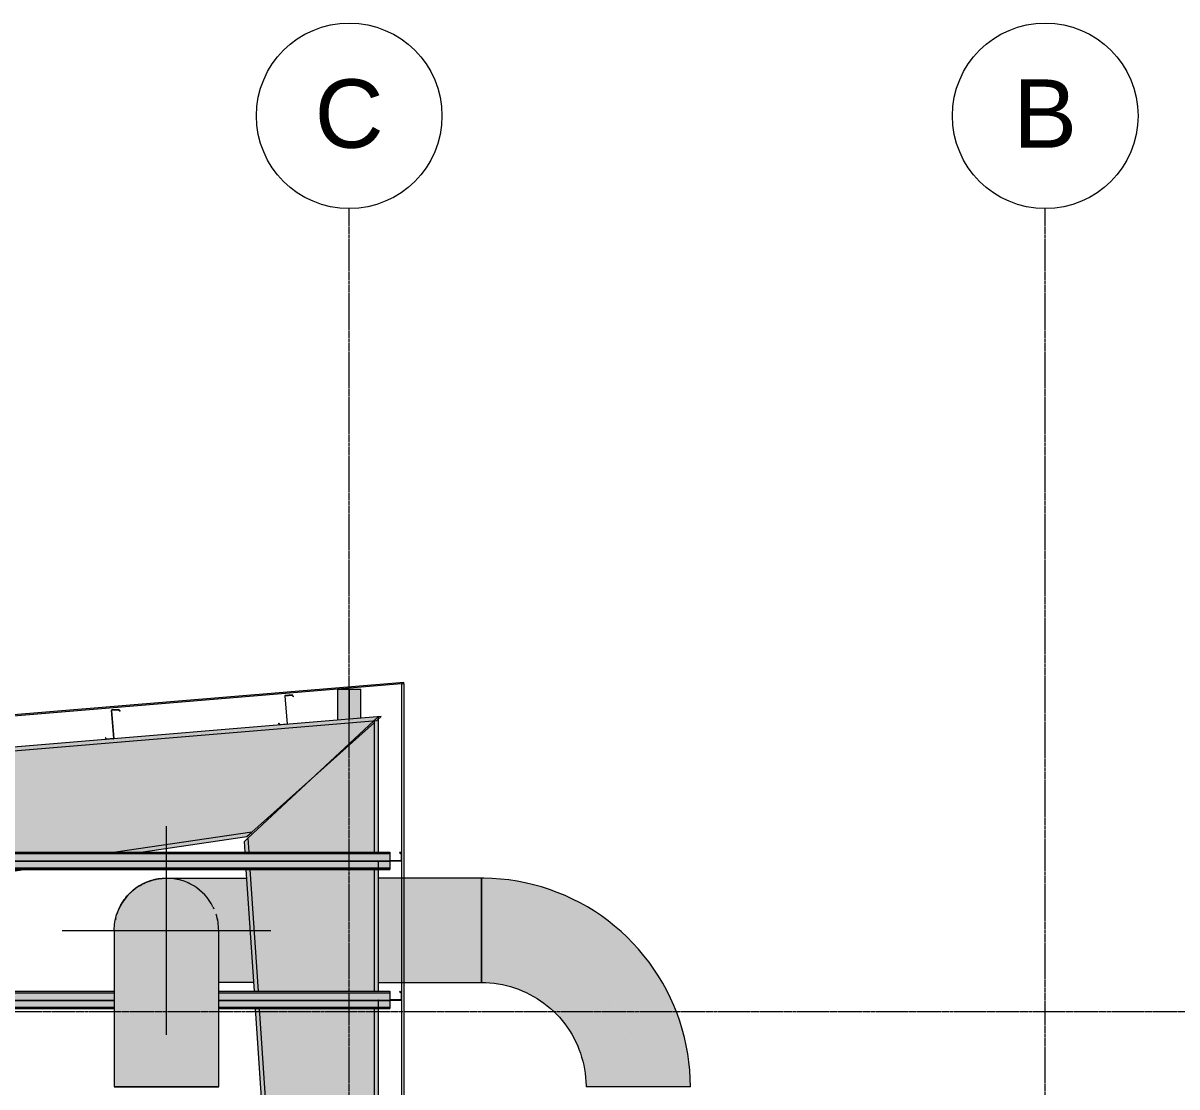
# Model space of a CAD drawing. Header units: inches. Extents: x 20426 to 36348, y -461 to 673.
# Drawn here: x 30484.5 to 30882.4, y 306 to 673 of the extents above; entities that cross this region are included whole.
import ezdxf

# ---------------------------------------------------------------- set-up
doc = ezdxf.new("R2010")
doc.units = ezdxf.units.IN
doc.header["$MEASUREMENT"] = 0
doc.linetypes.add('Grid Line 1_2_', pattern=[0.875, 0.5, -0.125, 0.125, -0.125])
doc.linetypes.add('Hidden 1_8_', pattern=[0.1875, 0.125, -0.0625])
for name, color, linetype, lineweight in [('A-FLOR-LEVL', 51, 'Continuous', 9), ('A-ROOF', 132, 'Continuous', 13), ('A-WALL', 113, 'Continuous', 13), ('M-HVAC-DUCT', 70, 'Continuous', 9), ('M-HVAC-DUCT-ANNO', 70, 'Continuous', 9), ('M-HVAC-DUCT-CNTR', 70, 'Continuous', 9), ('S-BEAM', 12, 'Continuous', 9), ('S-COLS', 52, 'Continuous', 9), ('S-GRID', 1, 'Continuous', 9), ('S-GRID-IDEN', 1, 'Continuous', 9)]:
    doc.layers.add(name, color=color, linetype=linetype, lineweight=lineweight)
doc.styles.add('Arial_1', font='arial.ttf', dxfattribs={"height": 23.60479})

# ---------------------------------------------------------------- blocks, each defined once
blk = doc.blocks.new('Girt_Z - 10_D-559340-Elevation - East')
at = {"layer": 'S-BEAM'}
h = blk.add_hatch(color=256, dxfattribs=at)
h.paths.add_polyline_path([(-21173.88, 430.85), (-21171.52, 431.04), (-21171.53, 431.15), (-21173.84, 430.96), (-21174.33, 431.46), (-21174.41, 431.38)], flags=0)
h.paths.add_polyline_path([(-21171.46, 431.24), (-21171.35, 431.25), (-21172.15, 440.84), (-21172.26, 440.83), (-21171.56, 432.37)], flags=0)
h.paths.add_polyline_path([(-21169.28, 440.62), (-21169.2, 440.7), (-21169.73, 441.23), (-21172.09, 441.03), (-21172.08, 440.92), (-21169.77, 441.11)], flags=0)
for p, q in [((-21172.26, 440.83), (-21171.46, 431.24)), ((-21171.35, 431.25), (-21172.15, 440.84)), ((-21169.73, 441.23), (-21172.09, 441.03)), ((-21172.08, 440.92), (-21169.77, 441.11)), ((-21169.77, 441.11), (-21169.28, 440.62)), ((-21169.2, 440.7), (-21169.73, 441.23)), ((-21169.28, 440.62), (-21169.2, 440.7)), ((-21174.33, 431.46), (-21174.41, 431.38)), ((-21174.41, 431.38), (-21173.88, 430.85)), ((-21173.84, 430.96), (-21174.33, 431.46)), ((-21171.53, 431.15), (-21173.84, 430.96))]:
    blk.add_line(p, q, dxfattribs=at)
for centre, radius, start, end in [((-21172.07, 440.84), 0.188, 94.7636, 184.7636), ((-21172.07, 440.84), 0.0782, 126.1788, 155.4712), ((-21172.07, 440.84), 0.0782, 155.4712, 184.7636), ((-21172.07, 440.84), 0.0782, 96.8864, 126.1788), ((-21171.54, 431.23), 0.0782, 277.806, 4.7636), ((-21171.54, 431.23), 0.188, 274.7636, 4.7636)]:
    blk.add_arc(centre, radius, start, end, dxfattribs=at)
blk = doc.blocks.new('Girt_Z - 10_D-V83-Elevation - East')
at = {"layer": 'S-BEAM'}
h = blk.add_hatch(color=256, dxfattribs=at)
h.paths.add_polyline_path([(-21233.68, 425.86), (-21231.32, 426.06), (-21231.32, 426.17), (-21233.63, 425.98), (-21234.13, 426.47), (-21234.2, 426.4)], flags=0)
h.paths.add_polyline_path([(-21231.25, 426.25), (-21231.15, 426.26), (-21231.95, 435.86), (-21232.05, 435.85), (-21231.33, 427.16)], flags=0)
h.paths.add_polyline_path([(-21229.07, 435.64), (-21229, 435.71), (-21229.52, 436.25), (-21231.88, 436.05), (-21231.88, 435.94), (-21229.57, 436.13)], flags=0)
for p, q in [((-21232.05, 435.85), (-21231.25, 426.25)), ((-21231.15, 426.26), (-21231.95, 435.86)), ((-21229.52, 436.25), (-21231.88, 436.05)), ((-21231.88, 435.94), (-21229.57, 436.13)), ((-21229.57, 436.13), (-21229.07, 435.64)), ((-21229, 435.71), (-21229.52, 436.25)), ((-21229.07, 435.64), (-21229, 435.71)), ((-21234.13, 426.47), (-21234.2, 426.4)), ((-21234.2, 426.4), (-21233.68, 425.86)), ((-21233.63, 425.98), (-21234.13, 426.47)), ((-21231.32, 426.17), (-21233.63, 425.98))]:
    blk.add_line(p, q, dxfattribs=at)
for centre, radius, start, end in [((-21231.87, 435.86), 0.187, 154.7636, 184.7636), ((-21231.87, 435.86), 0.187, 124.7636, 154.7636), ((-21231.87, 435.86), 0.187, 94.7636, 124.7636), ((-21231.87, 435.86), 0.0782, 96.8864, 184.7636), ((-21231.33, 426.25), 0.187, 274.7636, 4.7636), ((-21231.33, 426.25), 0.0782, 277.806, 4.7636)]:
    blk.add_arc(centre, radius, start, end, dxfattribs=at)
blk = doc.blocks.new('Family7 - Family7-557687-Elevation - East')
at = {"layer": 'S-BEAM'}
h = blk.add_hatch(color=256, dxfattribs=at)
h.paths.add_polyline_path([(-22358.76, 330.85), (-22332.79, 333.02), (-22347.84, 333.02), (-22360.11, 332)], flags=0)
h.paths.add_polyline_path([(-22276.27, 338.98), (-22261.22, 338.98), (-21140.54, 432.37), (-21138.99, 433.76), (-22259.23, 340.4)], flags=0)
h = blk.add_hatch(color=256, dxfattribs=at)
h.paths.add_polyline_path([(-22321.25, 299.11), (-22319.68, 299.14), (-22319.67, 299.3), (-22319.48, 299.15), (-22114.03, 303.43), (-22114.03, 333.02), (-22332.79, 333.02), (-22358.76, 330.85), (-22321.47, 299.3)], flags=0)
h.paths.add_polyline_path([(-22106.07, 303.6), (-21874.03, 308.43), (-21874.03, 333.02), (-22106.07, 333.02), (-22106.07, 311.16)], flags=0)
h.paths.add_polyline_path([(-21866.07, 308.6), (-21743, 311.18), (-21634.03, 327.29), (-21634.03, 333.02), (-21866.07, 333.02), (-21866.07, 311.16)], flags=0)
h.paths.add_polyline_path([(-21626.07, 328.47), (-21595.34, 333.02), (-21626.07, 333.02)], flags=0)
h.paths.add_polyline_path([(-21721.22, 338.98), (-21634.03, 338.98), (-21634.03, 391.25), (-21866.07, 371.91), (-21866.07, 338.98), (-21743.11, 338.98)], flags=0)
h.paths.add_polyline_path([(-22143.03, 338.98), (-22114.03, 338.98), (-22114.03, 351.25), (-22261.22, 338.98), (-22181.77, 338.98)], flags=0)
h.paths.add_polyline_path([(-21555.01, 338.98), (-21394.03, 362.79), (-21394.03, 381.02), (-21626.07, 381.02), (-21626.07, 338.98), (-21562.04, 338.98)], flags=0)
h.paths.add_polyline_path([(-21949.37, 338.98), (-21874.03, 338.98), (-21874.03, 371.25), (-22106.07, 351.91), (-22106.07, 338.98), (-22026.84, 338.98)], flags=0)
h.paths.add_polyline_path([(-21386.07, 363.97), (-21270.79, 381.02), (-21386.07, 381.02)], flags=0)
h.paths.add_polyline_path([(-21562.04, 386.98), (-21394.03, 386.98), (-21394.03, 411.25), (-21626.07, 391.91), (-21626.07, 386.98), (-21600.77, 386.98)], flags=0)
h.paths.add_polyline_path([(-21386.07, 386.98), (-21230.47, 386.98), (-21183.61, 393.91), (-21141.3, 431.69), (-21141.3, 432.31), (-21386.07, 411.91), (-21386.07, 392.4)], flags=0)
h = blk.add_hatch(color=256, dxfattribs=at)
h.paths.add_polyline_path([(-22319.8, 297.89), (-21743, 309.91), (-21586.79, 333.02), (-21595.34, 333.02), (-21743.11, 311.16), (-22321.25, 299.11)], flags=0)
h.paths.add_polyline_path([(-21555.01, 338.98), (-21546.47, 338.98), (-21262.25, 381.02), (-21270.79, 381.02), (-21505.6, 346.29)], flags=0)
h.paths.add_polyline_path([(-21230.47, 386.98), (-21221.92, 386.98), (-21185.3, 392.4), (-21183.61, 393.91), (-21213.45, 389.5)], flags=0)
for p, q in [((-21138.99, 433.76), (-22276.27, 338.98)), ((-21140.54, 432.37), (-21138.99, 433.76)), ((-22261.22, 338.98), (-21140.54, 432.37)), ((-21183.61, 393.91), (-21141.3, 431.69)), ((-21183.61, 393.91), (-21230.47, 386.98)), ((-21185.3, 392.4), (-21183.61, 393.91)), ((-21221.92, 386.98), (-21185.3, 392.4)), ((-21546.47, 338.98), (-21262.25, 381.02))]:
    blk.add_line(p, q, dxfattribs=at)
blk = doc.blocks.new('W-Wide Flange-Column - W10X33-556724-Elevation - East')
at = {"layer": 'S-COLS', "linetype": 'Hidden 1_8_'}
for p, q in [((-21150.21, 443.2), (-21150.21, 432.82)), ((-21149.9, 432.85), (-21149.9, 443.2))]:
    blk.add_line(p, q, dxfattribs=at)
blk = doc.blocks.new('Girt_Z - 8_D-V121-Elevation - East')
at = {"layer": 'S-BEAM'}
h = blk.add_hatch(color=256, dxfattribs=at)
h.paths.add_polyline_path([(-21136.05, 338.5), (-21136.05, 338.98), (-21195.05, 338.98), (-21195.05, 338.5), (-21145.66, 338.5)], flags=0)
h.paths.add_polyline_path([(-22364.05, 338.5), (-21231.05, 338.54), (-21231.05, 338.98), (-22364.05, 338.98)], flags=0)
h = blk.add_hatch(color=256, dxfattribs=at)
h.paths.add_polyline_path([(-21136.05, 336.13), (-21136.05, 338.5), (-21195.05, 338.5), (-21195.05, 336.13), (-21145.66, 336.13)], flags=0)
h.paths.add_polyline_path([(-22364.05, 336.13), (-21231.05, 336.13), (-21231.05, 338.5), (-22364.05, 338.5)], flags=0)
h = blk.add_hatch(color=256, dxfattribs=at)
h.paths.add_polyline_path([(-21145.66, 335.95), (-21136.05, 336), (-21136.05, 336.13), (-21195.05, 336.13), (-21195.05, 335.95), (-21155.35, 335.95)], flags=0)
h.paths.add_polyline_path([(-22356.06, 335.95), (-21231.05, 336), (-21231.05, 336.13), (-22364.05, 336.13), (-22364.05, 335.95)], flags=0)
h = blk.add_hatch(color=256, dxfattribs=at)
h.paths.add_polyline_path([(-21407.11, 335.87), (-21231.05, 335.93), (-21231.05, 335.95), (-22364.05, 335.92), (-22364.05, 335.87), (-21484.58, 335.87)], flags=0)
h.paths.add_polyline_path([(-21136.05, 335.87), (-21136.05, 335.95), (-21195.05, 335.92), (-21195.05, 335.87), (-21139.94, 335.87)], flags=0)
h = blk.add_hatch(color=256, dxfattribs=at)
h.paths.add_polyline_path([(-21139.48, 333.55), (-21136.05, 333.55), (-21136.05, 335.87), (-21139.94, 335.87), (-21139.94, 333.55)], flags=0)
h.paths.add_polyline_path([(-22364.05, 333.55), (-21231.05, 333.55), (-21231.05, 335.87), (-22364.05, 335.87)], flags=0)
h.paths.add_polyline_path([(-21145.66, 333.55), (-21140.05, 333.55), (-21140.05, 335.87), (-21140.05, 335.87), (-21195.05, 335.87), (-21195.03, 333.55), (-21155.35, 333.55)], flags=0)
h = blk.add_hatch(color=256, dxfattribs=at)
h.paths.add_polyline_path([(-21368.38, 333.1), (-21231.05, 333.1), (-21231.05, 333.55), (-22364.05, 333.55), (-22364.05, 333.1), (-21407.11, 333.1)], flags=0)
h.paths.add_polyline_path([(-21139.58, 333.1), (-21140.05, 333.55), (-21195.05, 333.55), (-21195.05, 333.1), (-21139.94, 333.1)], flags=0)
h.paths.add_polyline_path([(-21139.41, 333.1), (-21136.05, 333.1), (-21136.05, 333.55), (-21139.88, 333.5), (-21139.48, 333.16)], flags=0)
h = blk.add_hatch(color=256, dxfattribs=at)
h.paths.add_polyline_path([(-21407.11, 333.02), (-21231.05, 333.02), (-21231.05, 333.1), (-22364.05, 333.1), (-22364.05, 333.02), (-21484.58, 333.02)], flags=0)
h.paths.add_polyline_path([(-21139.48, 333.02), (-21136.05, 333.02), (-21136.05, 333.1), (-21139.41, 333.1)], flags=0)
h.paths.add_polyline_path([(-21139.48, 333.02), (-21139.58, 333.1), (-21195.05, 333.1), (-21195.05, 333.02), (-21139.94, 333.02)], flags=0)
for p, q in [((-22364.05, 338.98), (-21231.05, 338.98)), ((-22364.05, 338.5), (-21231.05, 338.5)), ((-21195.06, 338.5), (-21136.05, 338.5)), ((-21195.05, 338.98), (-21136.05, 338.98)), ((-21136.05, 338.98), (-21136.05, 338.5)), ((-21136.05, 338.5), (-21136.05, 336.13)), ((-22364.05, 335.95), (-21231.05, 335.95)), ((-22364.05, 335.87), (-21231.05, 335.87)), ((-21195.05, 335.95), (-21136.05, 335.95)), ((-21195.05, 335.87), (-21136.05, 335.87)), ((-21136.05, 336.13), (-21136.05, 335.95)), ((-21136.05, 335.95), (-21136.05, 335.87)), ((-21136.05, 335.87), (-21136.05, 333.55)), ((-22364.05, 333.55), (-21231.05, 333.55)), ((-22364.05, 333.1), (-21231.05, 333.1)), ((-22364.05, 333.02), (-21231.05, 333.02)), ((-21195.05, 333.55), (-21140.05, 333.55)), ((-21195.05, 333.1), (-21139.58, 333.1)), ((-21195.05, 333.02), (-21136.05, 333.02)), ((-21139.94, 333.55), (-21136.05, 333.55)), ((-21139.41, 333.1), (-21136.05, 333.1)), ((-21136.05, 333.55), (-21136.05, 333.1)), ((-21136.05, 333.1), (-21136.05, 333.02))]:
    blk.add_line(p, q, dxfattribs=at)
blk = doc.blocks.new('Girt_Z - 8_D-559303-Elevation - East')
at = {"layer": 'S-BEAM'}
h = blk.add_hatch(color=256, dxfattribs=at)
h.paths.add_polyline_path([(-21139.48, 141.02), (-21139.41, 141.1), (-21139.94, 141.55), (-21139.94, 143.87), (-21140.05, 143.87), (-21140.05, 141.5)], flags=0)
h.paths.add_polyline_path([(-21136.05, 143.95), (-21132.24, 143.95), (-21132.24, 144.05), (-21136.05, 144)], flags=0)
h.paths.add_polyline_path([(-21132.16, 144.13), (-21132.05, 144.13), (-21132.05, 146.5), (-21132.63, 146.98), (-21132.7, 146.9), (-21132.16, 146.45), (-21132.16, 145.69)], flags=0)
for p, q in [((-21140.05, 143.87), (-21140.05, 141.5)), ((-21139.94, 141.55), (-21139.94, 143.87)), ((-21132.24, 144.05), (-21136.05, 144.05)), ((-21136.05, 143.95), (-21132.24, 143.95)), ((-21132.63, 146.98), (-21132.7, 146.9)), ((-21132.7, 146.9), (-21132.16, 146.45)), ((-21132.05, 146.5), (-21132.63, 146.98)), ((-21132.16, 146.45), (-21132.16, 144.13)), ((-21132.05, 144.13), (-21132.05, 146.5)), ((-21140.05, 141.5), (-21139.48, 141.02)), ((-21139.41, 141.1), (-21139.94, 141.55)), ((-21139.48, 141.02), (-21139.41, 141.1))]:
    blk.add_line(p, q, dxfattribs=at)
for centre, radius, start, end in [((-21139.87, 143.87), 0.188, 154.9431, 180), ((-21139.87, 143.87), 0.0782, 90, 177.8773), ((-21132.24, 144.13), 0.188, 270, 0), ((-21132.24, 144.13), 0.0782, 270, 356.9576)]:
    blk.add_arc(centre, radius, start, end, dxfattribs=at)
blk = doc.blocks.new('Girt_Z - 8_D-V122-Elevation - East')
at = {"layer": 'S-BEAM'}
h = blk.add_hatch(color=256, dxfattribs=at)
h.paths.add_polyline_path([(-21139.48, 381.02), (-21139.41, 381.1), (-21139.94, 381.55), (-21139.94, 383.87), (-21140.05, 383.87), (-21140.05, 381.5)], flags=0)
h.paths.add_polyline_path([(-21136.05, 383.95), (-21132.24, 383.95), (-21132.24, 384.05), (-21136.05, 384)], flags=0)
h.paths.add_polyline_path([(-21132.16, 384.13), (-21132.05, 384.13), (-21132.05, 386.5), (-21132.63, 386.98), (-21132.7, 386.9), (-21132.16, 386.45)], flags=0)
for p, q in [((-21132.63, 386.98), (-21132.7, 386.9)), ((-21132.7, 386.9), (-21132.16, 386.45)), ((-21132.05, 386.5), (-21132.63, 386.98)), ((-21132.16, 386.45), (-21132.16, 384.13)), ((-21132.05, 384.13), (-21132.05, 386.5)), ((-21140.05, 383.87), (-21140.05, 381.5)), ((-21139.94, 381.55), (-21139.94, 383.87)), ((-21132.24, 384.05), (-21136.05, 384.05)), ((-21136.05, 383.95), (-21132.24, 383.95)), ((-21140.05, 381.5), (-21139.48, 381.02)), ((-21139.41, 381.1), (-21139.94, 381.55)), ((-21139.48, 381.02), (-21139.41, 381.1))]:
    blk.add_line(p, q, dxfattribs=at)
for centre, radius, start, end in [((-21139.87, 383.87), 0.188, 154.8596, 180), ((-21139.87, 383.87), 0.0782, 90, 177.8773), ((-21132.24, 384.13), 0.188, 270, 0), ((-21132.24, 384.13), 0.0782, 270, 356.9576)]:
    blk.add_arc(centre, radius, start, end, dxfattribs=at)
blk = doc.blocks.new('Round Elbow - 1_5 D-507539-Elevation - East')
at = {"layer": 'M-HVAC-DUCT'}
h = blk.add_hatch(color=256, dxfattribs=at)
h.paths.add_polyline_path([(-21216.84, 377.55), (-21215.97, 377.75), (-21215.97, 377.75)], flags=0)
h.paths.add_polyline_path([(-21213.93, 377.94), (-21213.45, 377.97), (-21213.45, 377.97)], flags=0)
for points in [[(-21194.09, 360), (-21184.13, 360), (-21185.33, 378), (-21213.05, 378), (-21210.14, 377.75), (-21207.49, 377.12), (-21204.88, 376.04), (-21202.47, 374.56), (-21200.32, 372.73), (-21198.49, 370.58), (-21197.01, 368.17), (-21195.93, 365.56), (-21195.26, 362.65), (-21195.05, 360), (-21194.15, 360)], [(-21195.05, 342), (-21182.92, 342.01), (-21184.13, 360), (-21195.05, 360), (-21195.05, 342.02)]]:
    blk.add_hatch(color=256, dxfattribs=at).paths.add_polyline_path(points, flags=0)
at = {"layer": 'M-HVAC-DUCT', "flags": 128}
for points in [[(-21214.51, 377.94), (-21213.97, 377.98), (-21213.25, 378), (-21213.05, 378)], [(-21213.05, 378), (-21213.01, 378), (-21212.88, 378), (-21212.66, 378), (-21212.36, 378), (-21211.98, 378), (-21211.51, 378), (-21210.95, 378), (-21210.31, 378), (-21209.59, 378), (-21208.79, 378), (-21207.91, 378), (-21206.95, 378), (-21205.92, 378), (-21204.8, 378), (-21203.62, 378), (-21202.37, 378), (-21201.04, 378), (-21199.65, 378), (-21198.19, 378), (-21196.67, 378), (-21195.1, 378), (-21193.46, 378), (-21191.77, 378), (-21190.02, 378), (-21188.23, 378), (-21186.39, 378), (-21185.33, 378)], [(-21225.22, 373.26), (-21225.07, 373.4), (-21224.52, 373.87), (-21223.96, 374.32), (-21223.67, 374.53)], [(-21223.6, 374.59), (-21223.38, 374.75), (-21222.92, 375.05)], [(-21222.88, 375.08), (-21222.78, 375.15), (-21222.16, 375.52), (-21221.54, 375.88), (-21221.26, 376.01)], [(-21221.18, 376.06), (-21220.9, 376.2), (-21220.24, 376.5), (-21219.58, 376.78), (-21218.9, 377.02), (-21218.65, 377.1)], [(-21218.57, 377.13), (-21218.21, 377.24), (-21217.52, 377.44), (-21216.82, 377.6), (-21216.11, 377.74), (-21215.91, 377.77)], [(-21215.82, 377.78), (-21215.4, 377.85), (-21214.68, 377.93), (-21214.52, 377.94)], [(-21228.86, 368.6), (-21228.67, 368.94), (-21228.3, 369.56), (-21227.91, 370.16), (-21227.64, 370.54)], [(-21227.6, 370.6), (-21227.49, 370.75), (-21227.28, 371.02)], [(-21227.23, 371.09), (-21227.05, 371.32), (-21226.59, 371.87), (-21226.1, 372.4), (-21225.81, 372.69)], [(-21225.76, 372.74), (-21225.59, 372.91), (-21225.27, 373.21)], [(-21230.06, 365.88), (-21229.9, 366.34), (-21229.63, 367.01), (-21229.34, 367.67), (-21229.1, 368.14)], [(-21229.08, 368.18), (-21229.02, 368.31), (-21228.9, 368.53)], [(-21231.05, 360), (-21231.04, 360.72), (-21231, 361.44), (-21230.92, 362.15), (-21230.82, 362.87), (-21230.69, 363.58), (-21230.54, 364.28), (-21230.35, 364.97), (-21230.14, 365.66), (-21230.09, 365.81)], [(-21182.92, 342), (-21183.99, 342), (-21185.88, 342), (-21187.74, 342), (-21189.54, 342), (-21191.3, 342), (-21193.01, 342), (-21194.66, 342), (-21195.05, 342)]]:
    blk.add_lwpolyline(points, dxfattribs=at)
blk = doc.blocks.new('Round Elbow - 1_5 D-V123-Elevation - East')
at = {"layer": 'M-HVAC-DUCT'}
for points in [[(-21032.6, 306), (-21032.38, 306), (-21032.63, 311.95), (-21033.36, 317.85), (-21034.67, 323.98), (-21036.36, 329.57), (-21038.74, 335.53), (-21041.06, 340.27), (-21044.1, 345.38), (-21047.73, 350.42), (-21051.41, 354.76), (-21055.62, 358.97), (-21060.42, 363.01), (-21065, 366.28), (-21070.11, 369.32), (-21075.46, 371.94), (-21081.11, 374.13), (-21086.71, 375.8), (-21092.53, 377.02), (-21098.43, 377.75), (-21104.38, 378), (-21104.38, 360), (-21099.4, 359.77), (-21094.46, 359.08), (-21089.6, 357.94), (-21084.83, 356.33), (-21080.31, 354.34), (-21075.95, 351.91), (-21071.84, 349.09), (-21068, 345.91), (-21064.47, 342.38), (-21061.29, 338.54), (-21058.47, 334.43), (-21055.82, 329.57), (-21054.03, 325.51), (-21052.44, 320.78), (-21051.3, 315.92), (-21050.61, 310.98), (-21050.38, 306), (-21033.26, 306)], [(-21068.2, 306), (-21050.38, 306), (-21050.63, 311.14), (-21051.3, 315.92), (-21052.44, 320.78), (-21054.09, 325.66), (-21056.04, 330.07), (-21058.72, 334.79), (-21061.29, 338.54), (-21064.61, 342.52), (-21068.46, 346.29), (-21071.84, 349.09), (-21075.95, 351.91), (-21080.31, 354.34), (-21084.87, 356.35), (-21089.6, 357.94), (-21094.46, 359.08), (-21099.4, 359.77), (-21104.38, 360), (-21104.38, 342), (-21099.91, 341.7), (-21096.16, 341.04), (-21092.11, 339.82), (-21088.76, 338.43), (-21085.23, 336.48), (-21081.64, 333.89), (-21078.59, 331.09), (-21076.02, 328.14), (-21073.67, 324.74), (-21071.78, 321.22), (-21070.4, 317.89), (-21069.27, 313.92), (-21068.58, 309.54), (-21068.34, 306)]]:
    blk.add_hatch(color=256, dxfattribs=at).paths.add_polyline_path(points, flags=0)
for p, q in [((-21104.38, 360), (-21104.38, 378)), ((-21104.38, 342), (-21104.38, 360)), ((-21050.38, 306), (-21068.38, 306)), ((-21032.38, 306), (-21050.38, 306))]:
    blk.add_line(p, q, dxfattribs=at)
at = {"layer": 'M-HVAC-DUCT', "flags": 128}
for points in [[(-21032.38, 306), (-21032.44, 308.88), (-21032.61, 311.75), (-21032.9, 314.62), (-21033.3, 317.47), (-21033.82, 320.3), (-21034.44, 323.11), (-21035.18, 325.9), (-21036.04, 328.65), (-21037, 331.36), (-21038.06, 334.04), (-21039.24, 336.67), (-21040.52, 339.25), (-21041.9, 341.78), (-21043.38, 344.25), (-21044.96, 346.65), (-21046.63, 349), (-21048.4, 351.27), (-21050.25, 353.48), (-21052.19, 355.6), (-21054.22, 357.65), (-21056.32, 359.61), (-21058.51, 361.49), (-21060.76, 363.28), (-21063.09, 364.98), (-21065.48, 366.59), (-21067.93, 368.09), (-21070.44, 369.5), (-21073.01, 370.81), (-21075.63, 372.01), (-21078.29, 373.11), (-21081, 374.1), (-21083.74, 374.98), (-21086.51, 375.75), (-21089.32, 376.41), (-21092.14, 376.95), (-21094.99, 377.39), (-21097.85, 377.7), (-21100.72, 377.91), (-21103.6, 378), (-21104.38, 378)], [(-21104.38, 342), (-21102.94, 341.97), (-21101.5, 341.88), (-21100.07, 341.74), (-21098.64, 341.54), (-21097.23, 341.28), (-21095.82, 340.97), (-21094.43, 340.6), (-21093.06, 340.17), (-21091.7, 339.69), (-21090.36, 339.16), (-21089.05, 338.57), (-21087.76, 337.93), (-21086.49, 337.24), (-21085.26, 336.5), (-21084.05, 335.71), (-21082.88, 334.88), (-21081.74, 333.99), (-21080.64, 333.07), (-21079.58, 332.09), (-21078.56, 331.08), (-21077.57, 330.03), (-21076.63, 328.94), (-21075.74, 327.81), (-21074.89, 326.65), (-21074.09, 325.45), (-21073.33, 324.22), (-21072.63, 322.97), (-21071.98, 321.68), (-21071.38, 320.38), (-21070.83, 319.04), (-21070.33, 317.69), (-21069.89, 316.32), (-21069.51, 314.93), (-21069.18, 313.53), (-21068.9, 312.12), (-21068.69, 310.7), (-21068.53, 309.26), (-21068.43, 307.83), (-21068.38, 306.39), (-21068.38, 306)]]:
    blk.add_lwpolyline(points, dxfattribs=at)
blk = doc.blocks.new('Round Elbow - 1_5 D-V124-Elevation - East')
at = {"layer": 'M-HVAC-DUCT'}
for points in [[(-21223.63, 306), (-21213.05, 306), (-21213.05, 378), (-21215.87, 377.78), (-21218.73, 377.07), (-21221.22, 376.04), (-21223.63, 374.56), (-21225.78, 372.73), (-21227.62, 370.58), (-21229.09, 368.17), (-21230.26, 365.24), (-21230.83, 362.82), (-21230.97, 361.14), (-21231.05, 359.53), (-21231.05, 306), (-21225.78, 306)], [(-21202.47, 306), (-21195.05, 306), (-21195.05, 360), (-21195.32, 363.01), (-21196.07, 365.89), (-21197.02, 368.19), (-21198.56, 370.66), (-21200.35, 372.75), (-21202.47, 374.56), (-21205.22, 376.18), (-21207.49, 377.12), (-21210.24, 377.78), (-21213.05, 378), (-21213.05, 306), (-21203.76, 306)]]:
    blk.add_hatch(color=256, dxfattribs=at).paths.add_polyline_path(points, flags=0)
for p, q in [((-21213.05, 306), (-21231.05, 306)), ((-21195.05, 306), (-21213.05, 306))]:
    blk.add_line(p, q, dxfattribs=at)
at = {"layer": 'M-HVAC-DUCT', "flags": 128}
for points in [[(-21231.05, 360), (-21231.05, 359.96), (-21231.05, 359.83), (-21231.05, 359.61), (-21231.05, 359.31), (-21231.05, 358.92), (-21231.05, 358.45), (-21231.05, 357.9), (-21231.05, 357.26), (-21231.05, 356.54), (-21231.05, 355.74), (-21231.05, 354.86), (-21231.05, 353.9), (-21231.05, 352.86), (-21231.05, 351.75), (-21231.05, 350.57), (-21231.05, 349.31), (-21231.05, 347.99), (-21231.05, 346.6), (-21231.05, 345.14), (-21231.05, 343.62), (-21231.05, 342.04), (-21231.05, 340.41), (-21231.05, 338.71), (-21231.05, 336.97), (-21231.05, 335.18), (-21231.05, 333.34), (-21231.05, 331.45), (-21231.05, 329.53), (-21231.05, 327.56), (-21231.05, 325.57), (-21231.05, 323.54), (-21231.05, 321.48), (-21231.05, 319.4), (-21231.05, 317.3), (-21231.05, 315.18), (-21231.05, 313.04), (-21231.05, 310.9), (-21231.05, 308.74), (-21231.05, 306.58), (-21231.05, 306)], [(-21195.05, 306), (-21195.05, 308.16), (-21195.05, 310.32), (-21195.05, 312.46), (-21195.05, 314.6), (-21195.05, 316.73), (-21195.05, 318.84), (-21195.05, 320.92), (-21195.05, 322.99), (-21195.05, 325.02), (-21195.05, 327.03), (-21195.05, 329), (-21195.05, 330.94), (-21195.05, 332.83), (-21195.05, 334.68), (-21195.05, 336.49), (-21195.05, 338.25), (-21195.05, 339.95), (-21195.05, 341.61), (-21195.05, 343.2), (-21195.05, 344.74), (-21195.05, 346.21), (-21195.05, 347.62), (-21195.05, 348.96), (-21195.05, 350.24), (-21195.05, 351.44), (-21195.05, 352.57), (-21195.05, 353.63), (-21195.05, 354.61), (-21195.05, 355.51), (-21195.05, 356.33), (-21195.05, 357.07), (-21195.05, 357.73), (-21195.05, 358.31), (-21195.05, 358.8), (-21195.05, 359.21), (-21195.05, 359.54), (-21195.05, 359.78), (-21195.05, 359.93), (-21195.05, 360), (-21195.05, 360)]]:
    blk.add_lwpolyline(points, dxfattribs=at)
at = {"layer": 'M-HVAC-DUCT'}
for start, end in [(90, 162), (27, 90), (360, 18)]:
    blk.add_arc((-21213.05, 360), 18, start, end, dxfattribs=at)
blk = doc.blocks.new('Girt_Z - 8_D-559305-Elevation - East')
at = {"layer": 'S-BEAM'}
for points in [[(-21136.05, 386.5), (-21136.05, 386.98), (-21634.03, 386.98), (-21634.03, 386.5), (-21155.35, 386.5)], [(-21136.05, 384.13), (-21136.05, 386.5), (-21634.03, 386.5), (-21634.03, 384.13), (-21155.35, 384.13)], [(-21155.35, 383.95), (-21136.05, 384), (-21136.05, 384.13), (-21634.03, 384.13), (-21634.03, 383.95), (-21174.71, 383.95)], [(-21634.03, 383.87), (-21136.05, 383.92), (-21136.05, 383.95), (-21634.03, 383.92)]]:
    blk.add_hatch(color=256, dxfattribs=at).paths.add_polyline_path(points, flags=0)
h = blk.add_hatch(color=256, dxfattribs=at)
h.paths.add_polyline_path([(-21139.48, 381.55), (-21136.05, 381.55), (-21136.05, 383.87), (-21139.94, 383.87), (-21139.94, 381.55)], flags=0)
h.paths.add_polyline_path([(-21600.77, 381.55), (-21140.05, 381.55), (-21140.05, 383.87), (-21140.05, 383.87), (-21634.03, 383.87), (-21634.03, 381.55)], flags=0)
h = blk.add_hatch(color=256, dxfattribs=at)
h.paths.add_polyline_path([(-21213.45, 381.1), (-21139.58, 381.1), (-21140.05, 381.55), (-21634.03, 381.55), (-21634.03, 381.1), (-21252.18, 381.1)], flags=0)
h.paths.add_polyline_path([(-21139.41, 381.1), (-21136.05, 381.1), (-21136.05, 381.55), (-21139.88, 381.5), (-21139.48, 381.16)], flags=0)
h = blk.add_hatch(color=256, dxfattribs=at)
h.paths.add_polyline_path([(-21252.18, 381.02), (-21139.48, 381.02), (-21139.58, 381.1), (-21634.03, 381.1), (-21634.03, 381.02), (-21329.64, 381.02)], flags=0)
h.paths.add_polyline_path([(-21139.48, 381.02), (-21136.05, 381.02), (-21136.05, 381.1), (-21139.41, 381.1)], flags=0)
for p, q in [((-21634.03, 386.98), (-21136.05, 386.98)), ((-21634.03, 386.5), (-21136.05, 386.5)), ((-21136.05, 386.98), (-21136.05, 386.5)), ((-21136.05, 386.5), (-21136.05, 384.13)), ((-21634.03, 383.95), (-21136.05, 383.95)), ((-21634.03, 383.87), (-21136.05, 383.87)), ((-21136.05, 384.13), (-21136.05, 383.95)), ((-21136.05, 383.95), (-21136.05, 383.87)), ((-21136.05, 383.87), (-21136.05, 381.55)), ((-21634.03, 381.55), (-21140.05, 381.55)), ((-21634.03, 381.1), (-21139.58, 381.1)), ((-21634.03, 381.02), (-21136.05, 381.02)), ((-21139.94, 381.55), (-21136.05, 381.55)), ((-21139.41, 381.1), (-21136.05, 381.1)), ((-21136.05, 381.55), (-21136.05, 381.1)), ((-21136.05, 381.1), (-21136.05, 381.02))]:
    blk.add_line(p, q, dxfattribs=at)
blk = doc.blocks.new('Grid - Grid Head - Circle-14747-Elevation - East')
at = {"layer": 'S-GRID-IDEN'}
blk.add_circle((-21150.05, 641), 32, dxfattribs=at)

msp = doc.modelspace()

# ---------------------------------------------------------------- hatches: boundary and pattern name
at = {"layer": 'A-ROOF', "transparency": 33554611}
msp.add_hatch(color=256, dxfattribs=at).paths.add_polyline_path([(29378.16, 341.97), (30615.74, 445.1), (30615.74, 445.57), (29378.16, 342.44)], flags=0)
at = {"layer": 'M-HVAC-DUCT'}
for points in [[(30615.74, 360), (30615.74, 378), (30606.95, 378), (30606.95, 360), (30614.95, 360)], [(30630.39, 360), (30642.62, 360), (30642.62, 378), (30615.74, 378), (30615.74, 360)], [(30614.95, 342), (30615.74, 342), (30615.74, 360), (30606.95, 360), (30606.95, 342), (30611.02, 342)], [(30630.39, 342), (30642.62, 342.02), (30642.62, 360), (30615.74, 360), (30615.74, 342)]]:
    msp.add_hatch(color=256, dxfattribs=at).paths.add_polyline_path(points, flags=0)
at = {"layer": 'M-HVAC-DUCT-ANNO'}
h = msp.add_hatch(color=256, dxfattribs=at)
h.paths.add_polyline_path([(30551.71, 362.89), (30551.69, 363.01), (30551.7, 362.92)], flags=0)
h.paths.add_polyline_path([(30551.01, 365.7), (30550.89, 366.05), (30550.99, 365.75)], flags=0)
h.paths.add_polyline_path([(30549.87, 368.37), (30549.78, 368.57), (30549.53, 368.92)], flags=0)
h.paths.add_polyline_path([(30548.31, 370.81), (30548.08, 371.13), (30548.24, 370.9)], flags=0)
h.paths.add_polyline_path([(30546.39, 372.98), (30546.14, 373.24), (30546.23, 373.11)], flags=0)
h.paths.add_polyline_path([(30544.14, 374.8), (30543.8, 375.07), (30543.64, 375.11)], flags=0)
h.paths.add_polyline_path([(30541.62, 376.25), (30540.85, 376.6), (30540.77, 376.6)], flags=0)
h.paths.add_polyline_path([(30538.91, 377.26), (30538.37, 377.45), (30538.4, 377.39), (30538.74, 377.31)], flags=0)
h.paths.add_polyline_path([(30536.07, 377.83), (30535.44, 377.94), (30534.73, 377.94)], flags=0)
at = {"layer": 'S-COLS'}
msp.add_hatch(color=256, dxfattribs=at).paths.add_polyline_path([(30592.97, 432.5), (30600.93, 433.17), (30600.93, 443.2), (30592.97, 443.2), (30592.97, 433.76)], flags=0)
h = msp.add_hatch(color=256, dxfattribs=at)
h.paths.add_polyline_path([(30605.7, 0), (30606.95, 0), (30606.95, 93.02), (30605.7, 93.02), (30605.7, 1.75)], flags=0)
h.paths.add_polyline_path([(30605.7, 98.98), (30606.95, 98.98), (30606.95, 141.02), (30605.7, 141.02), (30605.7, 112.26)], flags=0)
h.paths.add_polyline_path([(30605.7, 146.98), (30606.95, 146.98), (30606.95, 189.02), (30605.7, 189.02), (30605.7, 162.41)], flags=0)
h.paths.add_polyline_path([(30605.7, 194.98), (30606.95, 194.98), (30606.95, 237.02), (30605.7, 237.02), (30605.7, 195.84)], flags=0)
h.paths.add_polyline_path([(30605.7, 242.98), (30606.95, 242.98), (30606.95, 285.02), (30605.7, 285.02), (30605.7, 245.99)], flags=0)
h.paths.add_polyline_path([(30605.7, 290.98), (30606.95, 290.98), (30606.95, 333.02), (30605.7, 333.02), (30605.7, 312.86)], flags=0)
h.paths.add_polyline_path([(30605.7, 338.98), (30606.95, 338.98), (30606.95, 381.02), (30605.7, 381.02), (30605.7, 346.29)], flags=0)
h.paths.add_polyline_path([(30605.7, 386.98), (30606.95, 386.98), (30606.95, 433.67), (30605.7, 432.5), (30605.7, 396.44)], flags=0)
h = msp.add_hatch(color=256, dxfattribs=at)
h.paths.add_polyline_path([(30605.7, 0), (30605.7, 93.02), (30581.98, 93.02), (30584.79, 50.98), (30603.45, 50.98), (30603.45, 45.02), (30585.19, 45.02), (30588.2, 0)], flags=0)
h.paths.add_polyline_path([(30581.58, 98.98), (30605.7, 98.98), (30605.7, 141.02), (30578.77, 141.02), (30580.7, 112.26)], flags=0)
h.paths.add_polyline_path([(30605.7, 146.98), (30605.7, 189.02), (30575.56, 189.02), (30578.37, 146.98), (30601.34, 146.98)], flags=0)
h.paths.add_polyline_path([(30605.7, 194.98), (30605.7, 237.02), (30572.35, 237.02), (30575.16, 194.98), (30601.34, 194.98)], flags=0)
h.paths.add_polyline_path([(30572.29, 242.98), (30605.7, 242.98), (30605.7, 285.02), (30569.14, 285.02), (30571.95, 242.98)], flags=0)
h.paths.add_polyline_path([(30591.66, 290.98), (30605.7, 290.98), (30605.7, 333.02), (30565.93, 333.02), (30568.75, 290.98), (30572.29, 290.98)], flags=0)
h.paths.add_polyline_path([(30591.66, 338.98), (30605.7, 338.98), (30605.7, 381.02), (30562.72, 381.02), (30565.54, 338.98), (30581.97, 338.98)], flags=0)
h.paths.add_polyline_path([(30563.4, 386.98), (30605.7, 386.98), (30605.7, 432.31), (30605.47, 432.29), (30562.01, 391.76), (30562.33, 386.98)], flags=0)
h = msp.add_hatch(color=256, dxfattribs=at)
h.paths.add_polyline_path([(30588.2, 0), (30585.19, 45.02), (30583.94, 45.02), (30586.95, 0)], flags=0)
h.paths.add_polyline_path([(30583.54, 50.98), (30584.79, 50.98), (30581.98, 93.02), (30580.73, 93.02), (30581.95, 74.77)], flags=0)
h.paths.add_polyline_path([(30580.33, 98.98), (30581.58, 98.98), (30578.77, 141.02), (30577.52, 141.02), (30579.44, 112.26)], flags=0)
h.paths.add_polyline_path([(30578.37, 146.98), (30575.56, 189.02), (30574.31, 189.02), (30577.12, 146.98)], flags=0)
h.paths.add_polyline_path([(30575.16, 194.98), (30572.35, 237.02), (30571.1, 237.02), (30573.91, 194.98)], flags=0)
h.paths.add_polyline_path([(30570.7, 242.98), (30571.95, 242.98), (30569.14, 285.02), (30567.89, 285.02), (30570.5, 245.99)], flags=0)
h.paths.add_polyline_path([(30567.49, 290.98), (30568.75, 290.98), (30565.93, 333.02), (30564.68, 333.02), (30566.03, 312.86)], flags=0)
h.paths.add_polyline_path([(30564.28, 338.98), (30565.54, 338.98), (30562.72, 381.02), (30561.47, 381.02), (30563.79, 346.29)], flags=0)
h.paths.add_polyline_path([(30561.07, 386.98), (30562.33, 386.98), (30562.01, 391.76), (30560.83, 390.66)], flags=0)

# ---------------------------------------------------------------- linework, layer by layer
at = {"layer": 'A-FLOR-LEVL', "linetype": 'Grid Line 1_2_'}
msp.add_line((28584.13, 332), (31320.9, 332), dxfattribs=at)
at = {"layer": 'A-ROOF'}
for p, q in [((30615.74, 445.57), (29378.16, 342.44)), ((30615.74, 445.1), (30614.95, 445.03)), ((30615.74, 445.1), (30615.74, 445.57))]:
    msp.add_line(p, q, dxfattribs=at)
at = {"layer": 'A-WALL'}
for p, q in [((30614.95, 445.03), (29378.16, 341.97)), ((30614.95, 445.03), (30614.95, 0)), ((30614.95, 445.03), (30614.95, 378)), ((30615.74, 445.1), (30615.74, 0)), ((30614.95, 342), (30614.95, 228))]:
    msp.add_line(p, q, dxfattribs=at)
at = {"layer": 'M-HVAC-DUCT'}
for p, q in [((30642.62, 378), (30606.95, 378)), ((30642.62, 378), (30642.62, 342)), ((30606.95, 342), (30642.62, 342)), ((30515.95, 306), (30551.95, 306))]:
    msp.add_line(p, q, dxfattribs=at)
at = {"layer": 'M-HVAC-DUCT-ANNO'}
for start, end in [(127.5774, 130.4128), (114.1686, 116.2317), (101.4488, 104.5771), (75.4229, 78.5512), (63.5639, 65.8314), (49.5872, 52.4226), (139.5872, 142.4226), (37.5774, 40.4128), (153.7683, 155.8314), (24.1437, 26.2333), (165.8896, 168.3522), (11.4488, 14.5771)]:
    msp.add_arc((30533.95, 360), 18, start, end, dxfattribs=at)
at = {"layer": 'M-HVAC-DUCT-CNTR'}
for p, q in [((30533.95, 324), (30533.95, 396)), ((30497.95, 360), (30569.95, 360))]:
    msp.add_line(p, q, dxfattribs=at)
at = {"layer": 'S-COLS'}
for p, q in [((30592.97, 443.2), (30600.93, 443.2)), ((30592.97, 443.2), (30592.97, 432.5)), ((30600.93, 433.17), (30600.93, 443.2)), ((30606.95, 433.67), (30605.7, 432.5)), ((30606.95, 433.67), (30606.95, 386.98)), ((30605.47, 432.29), (30562.01, 391.76)), ((30605.7, 386.98), (30605.7, 432.5)), ((30562.01, 391.76), (30560.83, 390.66)), ((30561.07, 386.98), (30560.83, 390.66)), ((30562.01, 391.76), (30562.33, 386.98)), ((30564.28, 338.98), (30561.47, 381.02)), ((30562.72, 381.02), (30565.54, 338.98)), ((30605.7, 338.98), (30605.7, 381.02)), ((30606.95, 381.02), (30606.95, 338.98)), ((30567.49, 290.98), (30564.68, 333.02)), ((30565.93, 333.02), (30568.75, 290.98)), ((30605.7, 290.98), (30605.7, 333.02)), ((30606.95, 333.02), (30606.95, 290.98))]:
    msp.add_line(p, q, dxfattribs=at)
at = {"layer": 'S-GRID', "linetype": 'Grid Line 1_2_'}
for p, q in [((30596.95, -132), (30596.95, 609)), ((30836.95, -132), (30836.95, 609))]:
    msp.add_line(p, q, dxfattribs=at)

# ---------------------------------------------------------------- block references
at = {"layer": 'M-HVAC-DUCT'}
for name in ['Round Elbow - 1_5 D-507539-Elevation - East', 'Round Elbow - 1_5 D-V124-Elevation - East', 'Round Elbow - 1_5 D-V123-Elevation - East']:
    msp.add_blockref(name, (51747, 0), dxfattribs=at)
at = {"layer": 'S-BEAM'}
for name, p in [('Girt_Z - 10_D-559340-Elevation - East', (51747, 0)), ('Family7 - Family7-557687-Elevation - East', (51747, 0)), ('Girt_Z - 10_D-V83-Elevation - East', (51747, 0)), ('Girt_Z - 8_D-559305-Elevation - East', (51747, 0)), ('Girt_Z - 8_D-V122-Elevation - East', (51747, 0)), ('Girt_Z - 8_D-V121-Elevation - East', (51747, 0)), ('Girt_Z - 8_D-559303-Elevation - East', (51747, 192))]:
    msp.add_blockref(name, p, dxfattribs=at)
at = {"layer": 'S-COLS', "linetype": 'Hidden 1_8_'}
msp.add_blockref('W-Wide Flange-Column - W10X33-556724-Elevation - East', (51747, 0), dxfattribs=at)
at = {"layer": 'S-GRID-IDEN'}
for p in [(51747, 0), (51987, 0)]:
    msp.add_blockref('Grid - Grid Head - Circle-14747-Elevation - East', p, dxfattribs=at)

# ---------------------------------------------------------------- next in the draw order: texts
at = {"layer": 'S-GRID-IDEN', "char_height": 23.6, "attachment_point": 2, "line_spacing_factor": 0.938532, "style": 'Arial_1', "bg_fill": 3, "box_fill_scale": 1.25, "bg_fill_color": 0, "bg_fill_transparency": 0}
for s, insert, width in [('C', (30596.94, 653.58), 28.224), ('B', (30836.94, 653.58), 26.208)]:
    msp.add_mtext(s, dxfattribs=dict(at, insert=insert, width=width))

doc.saveas('drawing.dxf')
